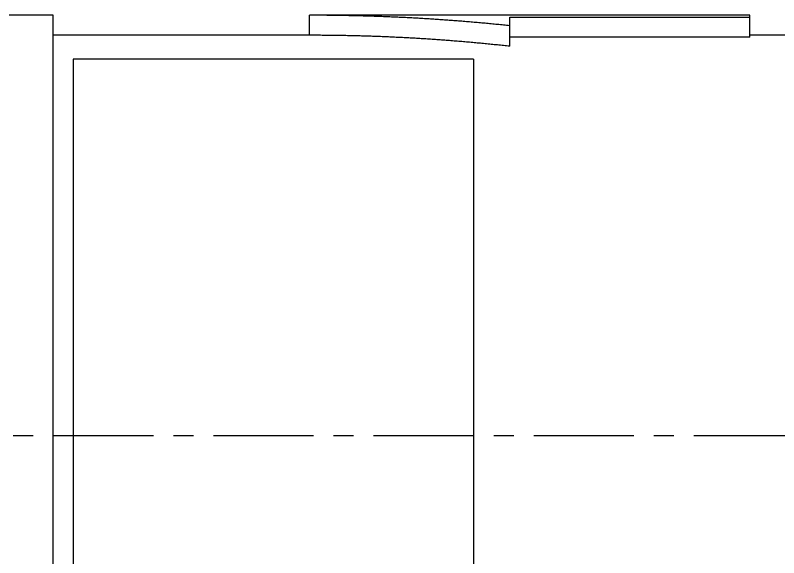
# Model space of a CAD drawing. Extents: x -1.6 to 71, y -20.2 to 60.8.
# Drawn here: x 35.99 to 45.53, y 8.82 to 15.6 of the extents above; entities that cross this region are included whole.
import ezdxf

# ---------------------------------------------------------------- set-up
doc = ezdxf.new("R2010")
doc.units = 0
doc.linetypes.add('CENTER', pattern=[2, 1.25, -0.25, 0.25, -0.25])
doc.layers.get('0').update_dxf_attribs({"linetype": 'CONTINUOUS'})
doc.layers.add('CENTER', color=1, linetype='CENTER')

msp = doc.modelspace()

# ---------------------------------------------------------------- linework, layer by layer
at = {"color": 7, "linetype": 'CONTINUOUS'}
for p, q in [((36.466, 15.5978), (29.866, 15.5978)), ((36.466, 5.0978), (36.466, 15.5978)), ((45.166, 15.5978), (39.666, 15.5978)), ((39.666, 15.3478), (39.666, 15.5978)), ((42.166, 15.5739), (45.166, 15.5739)), ((42.166, 15.21), (42.166, 15.5739)), ((45.166, 15.3227), (45.166, 15.5978)), ((39.666, 15.3478), (36.466, 15.3478)), ((45.166, 15.3227), (42.166, 15.3227)), ((49.0463, 15.3478), (45.166, 15.3478)), ((36.716, 15.0478), (36.716, 2.0478)), ((41.716, 15.0478), (36.716, 15.0478)), ((41.716, 15.0478), (41.716, 2.0478))]:
    msp.add_line(p, q, dxfattribs=at)
for points in [[(42.166, 15.4667, 0), (42.1468, 15.4687, 0), (42.1276, 15.4708, 0), (42.1084, 15.4728, 0), (42.0891, 15.4747, 0), (42.0699, 15.4767, 0), (42.0507, 15.4787, 0), (42.0314, 15.4806, 0), (42.0121, 15.4825, 0), (41.9929, 15.4844, 0), (41.9736, 15.4863, 0), (41.9543, 15.4882, 0), (41.935, 15.49, 0), (41.9157, 15.4919, 0), (41.8964, 15.4937, 0), (41.8771, 15.4955, 0), (41.8578, 15.4973, 0), (41.8385, 15.4991, 0), (41.8192, 15.5009, 0), (41.7998, 15.5026, 0), (41.7805, 15.5043, 0), (41.7611, 15.5061, 0), (41.7418, 15.5078, 0), (41.7224, 15.5095, 0), (41.7031, 15.5111, 0), (41.6837, 15.5128, 0), (41.6643, 15.5144, 0), (41.6449, 15.516, 0), (41.6255, 15.5176, 0), (41.6061, 15.5192, 0), (41.5867, 15.5208, 0), (41.5673, 15.5224, 0), (41.5479, 15.5239, 0), (41.5285, 15.5254, 0), (41.509, 15.5269, 0), (41.4896, 15.5284, 0), (41.4702, 15.5299, 0), (41.4507, 15.5314, 0), (41.4313, 15.5328, 0), (41.4118, 15.5343, 0), (41.3924, 15.5357, 0), (41.3729, 15.5371, 0), (41.3534, 15.5385, 0), (41.334, 15.5398, 0), (41.3145, 15.5412, 0), (41.295, 15.5425, 0), (41.2755, 15.5438, 0), (41.256, 15.5452, 0), (41.2365, 15.5464, 0), (41.217, 15.5477, 0), (41.1975, 15.549, 0), (41.178, 15.5502, 0), (41.1585, 15.5514, 0), (41.1389, 15.5526, 0), (41.1194, 15.5538, 0), (41.0999, 15.555, 0), (41.0803, 15.5562, 0), (41.0608, 15.5573, 0), (41.0412, 15.5585, 0), (41.0217, 15.5596, 0), (41.0021, 15.5607, 0), (40.9826, 15.5617, 0), (40.963, 15.5628, 0), (40.9435, 15.5639, 0), (40.9239, 15.5649, 0), (40.9043, 15.5659, 0), (40.8847, 15.5669, 0), (40.8652, 15.5679, 0), (40.8456, 15.5689, 0), (40.826, 15.5698, 0), (40.8064, 15.5708, 0), (40.7868, 15.5717, 0), (40.7672, 15.5726, 0), (40.7476, 15.5735, 0), (40.728, 15.5744, 0), (40.7084, 15.5752, 0), (40.6888, 15.5761, 0), (40.6691, 15.5769, 0), (40.6495, 15.5777, 0), (40.6299, 15.5785, 0), (40.6103, 15.5793, 0), (40.5907, 15.58, 0), (40.571, 15.5808, 0), (40.5514, 15.5815, 0), (40.5318, 15.5822, 0), (40.5121, 15.5829, 0), (40.4925, 15.5836, 0), (40.4728, 15.5843, 0), (40.4532, 15.5849, 0), (40.4335, 15.5856, 0), (40.4139, 15.5862, 0), (40.3942, 15.5868, 0), (40.3746, 15.5874, 0), (40.3549, 15.5879, 0), (40.3353, 15.5885, 0), (40.3156, 15.589, 0), (40.2959, 15.5895, 0), (40.2763, 15.5901, 0), (40.2566, 15.5905, 0), (40.2369, 15.591, 0), (40.2173, 15.5915, 0), (40.1976, 15.5919, 0), (40.1779, 15.5923, 0), (40.1582, 15.5927, 0), (40.1386, 15.5931, 0), (40.1189, 15.5935, 0), (40.0992, 15.5939, 0), (40.0795, 15.5942, 0), (40.0598, 15.5946, 0), (40.0402, 15.5949, 0), (40.0205, 15.5952, 0), (40.0008, 15.5954, 0), (39.9811, 15.5957, 0), (39.9614, 15.596, 0), (39.9417, 15.5962, 0), (39.922, 15.5964, 0), (39.9023, 15.5966, 0), (39.8826, 15.5968, 0), (39.863, 15.597, 0), (39.8433, 15.5971, 0), (39.8236, 15.5973, 0), (39.8039, 15.5974, 0), (39.7842, 15.5975, 0), (39.7645, 15.5976, 0), (39.7448, 15.5976, 0), (39.7251, 15.5977, 0), (39.7054, 15.5977, 0), (39.6857, 15.5978, 0), (39.666, 15.5978, 0)], [(42.166, 15.21, 0), (42.1468, 15.2121, 0), (42.1277, 15.2142, 0), (42.1085, 15.2163, 0), (42.0893, 15.2184, 0), (42.0701, 15.2205, 0), (42.0508, 15.2225, 0), (42.0316, 15.2246, 0), (42.0124, 15.2266, 0), (41.9932, 15.2286, 0), (41.9739, 15.2306, 0), (41.9547, 15.2325, 0), (41.9354, 15.2345, 0), (41.9161, 15.2364, 0), (41.8968, 15.2384, 0), (41.8776, 15.2403, 0), (41.8583, 15.2422, 0), (41.839, 15.244, 0), (41.8197, 15.2459, 0), (41.8003, 15.2477, 0), (41.781, 15.2495, 0), (41.7617, 15.2513, 0), (41.7424, 15.2531, 0), (41.723, 15.2549, 0), (41.7037, 15.2567, 0), (41.6843, 15.2584, 0), (41.6649, 15.2601, 0), (41.6456, 15.2618, 0), (41.6262, 15.2635, 0), (41.6068, 15.2652, 0), (41.5874, 15.2668, 0), (41.568, 15.2685, 0), (41.5486, 15.2701, 0), (41.5292, 15.2717, 0), (41.5098, 15.2733, 0), (41.4904, 15.2749, 0), (41.4709, 15.2764, 0), (41.4515, 15.278, 0), (41.4321, 15.2795, 0), (41.4126, 15.281, 0), (41.3932, 15.2825, 0), (41.3737, 15.284, 0), (41.3542, 15.2854, 0), (41.3348, 15.2868, 0), (41.3153, 15.2883, 0), (41.2958, 15.2897, 0), (41.2763, 15.2911, 0), (41.2568, 15.2924, 0), (41.2373, 15.2938, 0), (41.2178, 15.2951, 0), (41.1983, 15.2964, 0), (41.1788, 15.2978, 0), (41.1593, 15.299, 0), (41.1398, 15.3003, 0), (41.1203, 15.3016, 0), (41.1007, 15.3028, 0), (41.0812, 15.304, 0), (41.0616, 15.3052, 0), (41.0421, 15.3064, 0), (41.0225, 15.3076, 0), (41.003, 15.3087, 0), (40.9834, 15.3099, 0), (40.9639, 15.311, 0), (40.9443, 15.3121, 0), (40.9247, 15.3132, 0), (40.9051, 15.3143, 0), (40.8856, 15.3153, 0), (40.866, 15.3164, 0), (40.8464, 15.3174, 0), (40.8268, 15.3184, 0), (40.8072, 15.3194, 0), (40.7876, 15.3203, 0), (40.768, 15.3213, 0), (40.7484, 15.3222, 0), (40.7287, 15.3232, 0), (40.7091, 15.3241, 0), (40.6895, 15.3249, 0), (40.6699, 15.3258, 0), (40.6503, 15.3267, 0), (40.6306, 15.3275, 0), (40.611, 15.3283, 0), (40.5914, 15.3291, 0), (40.5717, 15.3299, 0), (40.5521, 15.3307, 0), (40.5324, 15.3314, 0), (40.5128, 15.3322, 0), (40.4931, 15.3329, 0), (40.4735, 15.3336, 0), (40.4538, 15.3343, 0), (40.4341, 15.3349, 0), (40.4145, 15.3356, 0), (40.3948, 15.3362, 0), (40.3752, 15.3368, 0), (40.3555, 15.3374, 0), (40.3358, 15.338, 0), (40.3161, 15.3386, 0), (40.2965, 15.3391, 0), (40.2768, 15.3397, 0), (40.2571, 15.3402, 0), (40.2374, 15.3407, 0), (40.2177, 15.3411, 0), (40.198, 15.3416, 0), (40.1783, 15.3421, 0), (40.1587, 15.3425, 0), (40.139, 15.3429, 0), (40.1193, 15.3433, 0), (40.0996, 15.3437, 0), (40.0799, 15.344, 0), (40.0602, 15.3444, 0), (40.0405, 15.3447, 0), (40.0208, 15.345, 0), (40.0011, 15.3453, 0), (39.9814, 15.3456, 0), (39.9617, 15.3459, 0), (39.942, 15.3461, 0), (39.9223, 15.3463, 0), (39.9025, 15.3466, 0), (39.8828, 15.3467, 0), (39.8631, 15.3469, 0), (39.8434, 15.3471, 0), (39.8237, 15.3472, 0), (39.804, 15.3474, 0), (39.7843, 15.3475, 0), (39.7646, 15.3476, 0), (39.7449, 15.3476, 0), (39.7251, 15.3477, 0), (39.7054, 15.3477, 0), (39.6857, 15.3478, 0), (39.666, 15.3478, 0)]]:
    msp.add_polyline3d(points, dxfattribs=at)
at = {"layer": 'CENTER', "color": 1, "linetype": 'CENTER'}
msp.add_line((20.466, 10.3478), (70.966, 10.3478), dxfattribs=at)

doc.saveas('drawing.dxf')
